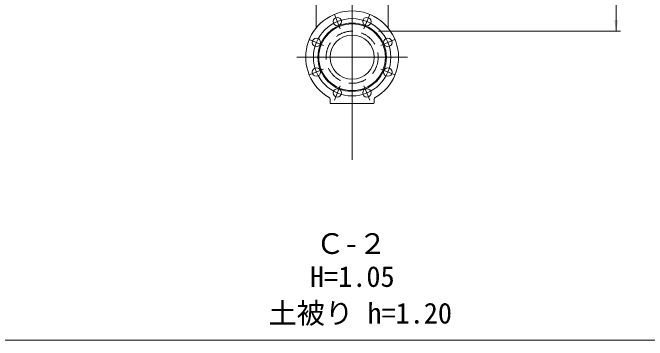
# Model space of a CAD drawing. Units: millimetres, scale not verified. Extents: x -6861 to 6861, y -3554 to 3095.
# Drawn here: x 2455 to 3891, y 1221 to 1963 of the extents above; entities that cross this region are included whole.
import ezdxf
from ezdxf.enums import TextEntityAlignment as Align

# ---------------------------------------------------------------- set-up
doc = ezdxf.new("R2010")
doc.units = ezdxf.units.MM
doc.header["$LTSCALE"] = 20
doc.linetypes.add('DASHED2', pattern=[3, 2, -1])
for name, color, linetype, lineweight in [('0-2_HIDEN', 7, 'DASHED2', 18), ('0-3_TEMP', 3, 'Continuous', 18), ('0-5_仕切弁', 7, 'Continuous', 18), ('0-6_寸法', 1, 'Continuous', 18)]:
    doc.layers.add(name, color=color, linetype=linetype, lineweight=lineweight)
doc.layers.add('0-7_注釈', color=1, linetype='Continuous')
doc.styles.add('ＭＳ ゴシック', font='')
doc.styles.get('ＭＳ ゴシック').set_extended_font_data('MS Gothic')

msp = doc.modelspace()

# ---------------------------------------------------------------- linework, layer by layer
at = {"layer": '0-2_HIDEN'}
msp.add_circle((3222.8, 1861.78), 59, dxfattribs=at)
at = {"layer": '0-3_TEMP'}
for p, q in [((3222.8, 2314.82), (3222.8, 1629.29)), ((3222.8, 2261.78), (3222.8, 1736.78)), ((3182.62, 1958.78), (3196.01, 1926.45)), ((3262.98, 1958.78), (3249.58, 1926.45)), ((3125.79, 1901.96), (3158.13, 1888.56)), ((3319.8, 1901.96), (3287.47, 1888.56)), ((3347.8, 1861.78), (3097.8, 1861.78)), ((3125.79, 1821.59), (3158.13, 1834.99)), ((3319.8, 1821.59), (3287.47, 1834.99)), ((3182.62, 1764.77), (3196.01, 1797.1)), ((3262.98, 1764.77), (3249.58, 1797.1)), ((1260.93, 1220.78), (6860.93, 1220.78))]:
    msp.add_line(p, q, dxfattribs=at)
msp.add_circle((3222.8, 1861.78), 87.5, dxfattribs=at)
at = {"layer": '0-5_仕切弁'}
for p, q in [((3141.3, 1980.2), (3141.3, 1927.98)), ((3304.3, 1980.2), (3304.3, 1927.98)), ((3172.8, 1758.78), (3172.8, 1767.09)), ((3272.8, 1758.78), (3272.8, 1767.09)), ((3174.8, 1756.78), (3270.8, 1756.78))]:
    msp.add_line(p, q, dxfattribs=at)
for centre, radius in [((3222.8, 1861.78), 77.5), ((3189.31, 1942.62), 9.5), ((3256.28, 1942.62), 9.5), ((3222.8, 1861.78), 75.5), ((3222.8, 1861.78), 50), ((3141.96, 1895.26), 9.5), ((3303.64, 1895.26), 9.5), ((3141.96, 1828.29), 9.5), ((3303.64, 1828.29), 9.5), ((3189.31, 1780.94), 9.5), ((3256.28, 1780.94), 9.5)]:
    msp.add_circle(centre, radius, dxfattribs=at)
for centre, radius, start, end in [((3222.8, 1861.78), 105, 299.697, 240.303), ((3168.8, 1767.09), 4, 0, 60.303), ((3276.8, 1767.09), 4, 119.697, 180), ((3174.8, 1758.78), 2, 180, 270), ((3270.8, 1758.78), 2, 270, 0)]:
    msp.add_arc(centre, radius, start, end, dxfattribs=at)
at = {"layer": '0-6_寸法'}
for p, q in [((3820.3, 1920.78), (3820.3, 2720.78)), ((3282.8, 1920.78), (3830.3, 1920.78))]:
    msp.add_line(p, q, dxfattribs=at)
msp.add_solid([(3816.13, 1945.78), (3820.3, 1920.78), (3824.47, 1945.78)], dxfattribs=at)

# ---------------------------------------------------------------- texts
at = {"layer": '0-7_注釈', "style": 'ＭＳ ゴシック'}
for s, p in [('Ｃ-２', (3141.2, 1402.28)), ('H=1.05', (3127.38, 1327.65)), ('土被り h=1.20', (3033.4, 1244.73))]:
    msp.add_text(s, height=46.92, dxfattribs=at).set_placement(p, align=Align.BOTTOM_LEFT)

doc.saveas('drawing.dxf')
